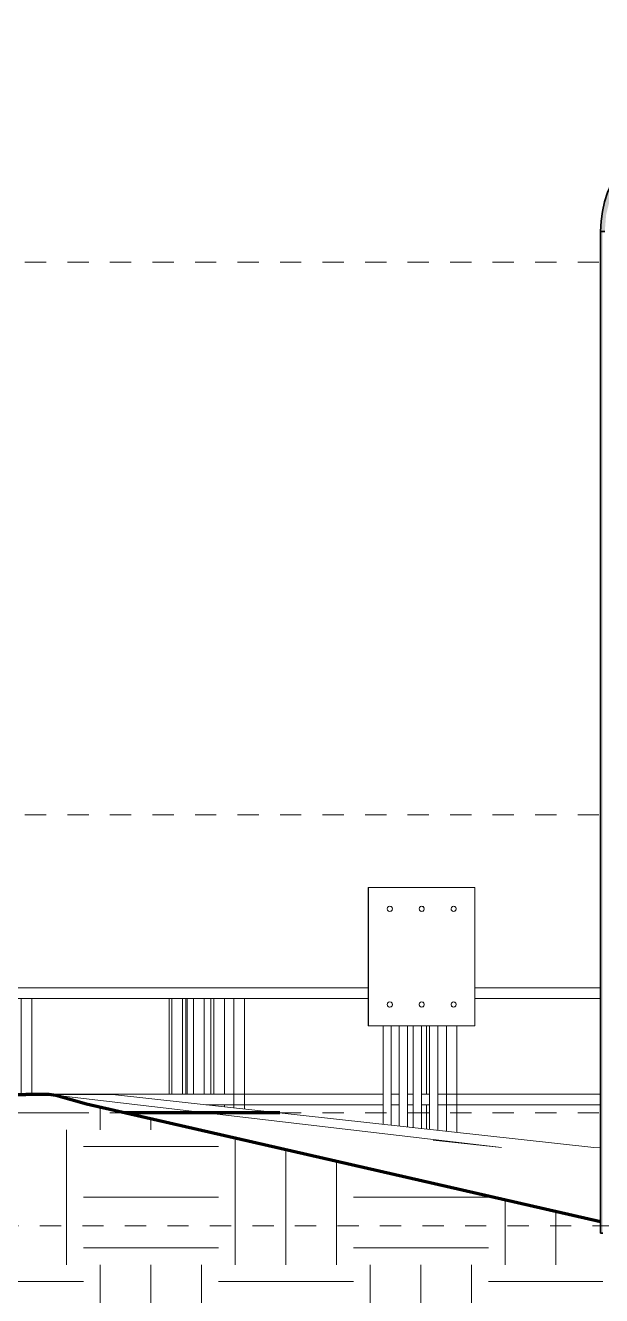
# Model space of a CAD drawing. Header units: metres. Extents: x 3 to 183, y -124 to 10.
# Drawn here: x 166.75 to 169.46, y -0.86 to 5.11 of the extents above; entities that cross this region are included whole.
import ezdxf

# ---------------------------------------------------------------- set-up
doc = ezdxf.new("R2010")
doc.units = ezdxf.units.M
doc.linetypes.add('Centre', pattern=[0.03175, 0.00635, -0.00475, 0.0159, -0.00475])
for name, color, linetype, lineweight in [('A-FLOR-HRAL', 7, 'Continuous', 9), ('A-FLOR-LEVL', 7, 'Continuous', 9), ('A-ROOF', 7, 'Continuous', 9), ('C-TOPO', 7, 'Continuous', 9), ('C-TOPO-MAJR', 7, 'Continuous', 70), ('E-ELEC-EQPM', 7, 'Continuous', 9), ('E-POWR-CNDT', 7, 'Continuous', 9), ('I-WALL', 7, 'Continuous', 9)]:
    doc.layers.add(name, color=color, linetype=linetype, lineweight=lineweight)
pattern_1 = [(0, (0.0162, 0), (0.635, 0.635), [0.635, -0.635]), (0, (0.0162, 0.2381), (0.635, 0.635), [0.635, -0.635]), (0, (0.0162, 0.47625), (0.635, 0.635), [0.635, -0.635]), (90, (0.09555, 0.5556), (-0.635, 0.635), [0.635, -0.635]), (90, (0.3337, 0.5556), (-0.635, 0.635), [0.635, -0.635]), (90, (0.5718, 0.5556), (-0.635, 0.635), [0.635, -0.635])]

# ---------------------------------------------------------------- blocks, each defined once
blk = doc.blocks.new('YADRAN_LASQUEMAS_ARQ_MO_000_SITIO_rvt-4-Elevación 03')
at = {"layer": 'C-TOPO', "true_color": 0xaaaaaa}
h = blk.add_hatch(dxfattribs=at)
h.set_pattern_fill('FP_102', color=253, style=0, pattern_type=2)
h.set_pattern_definition(pattern_1)
h.paths.add_polyline_path([(86.7439, -1.6982), (89.2152, -1.6982), (89.2152, 0.087), (83.9064, 0.087), (83.9064, -1.6982), (86.657, -1.6982)])
h = blk.add_hatch(dxfattribs=at)
h.set_pattern_fill('FP_102', color=253, style=0, pattern_type=2)
h.set_pattern_definition(pattern_1)
h.paths.add_polyline_path([(89.2152, -1.6982), (91.9287, -1.6982), (91.9287, -0.565), (91.9187, -0.565), (91.9187, -0.5121), (89.5011, 0.0417), (89.3502, 0.0835), (89.3236, 0.087), (89.2152, 0.087), (89.2152, -1.6276)])
at = {"layer": 'C-TOPO', "color": 253, "lineweight": 70, "true_color": 0xaaaaaa}
for p, q in [((88.6235, 0.087), (89.2152, 0.087)), ((89.3236, 0.087), (89.2152, 0.087)), ((89.3563, 0.0827), (89.3236, 0.087)), ((89.5011, 0.0417), (89.3563, 0.0827)), ((91.9187, -0.5121), (89.5011, 0.0417))]:
    blk.add_line(p, q, dxfattribs=at)
at = {"layer": 'C-TOPO', "color": 253, "true_color": 0xaaaaaa}
for p, q in [((88.6235, 0.087), (89.2152, 0.087)), ((89.3236, 0.087), (89.2152, 0.087)), ((89.327, 0.087), (89.3216, 0.087)), ((89.3563, 0.0827), (89.3236, 0.087)), ((89.327, 0.087), (89.3236, 0.087)), ((91.4524, -0.163), (89.327, 0.087)), ((89.3563, 0.0827), (89.327, 0.087)), ((89.327, 0.087), (89.6228, 0.087)), ((89.3563, 0.0827), (89.5011, 0.0417)), ((89.6228, 0.087), (89.6203, 0.087)), ((91.8869, -0.163), (89.6228, 0.087)), ((89.4475, 0.0556), (89.5011, 0.0417)), ((89.5011, 0.0417), (91.9187, -0.5121)), ((91.4524, -0.163), (91.1312, -0.1271)), ((91.9187, -0.1645), (91.8869, -0.163))]:
    blk.add_line(p, q, dxfattribs=at)
at = {"layer": 'C-TOPO-MAJR', "color": 253, "true_color": 0xaaaaaa}
for p, q in [((89.9601, 0), (89.6831, 0)), ((90.0665, 0), (89.9601, 0))]:
    blk.add_line(p, q, dxfattribs=at)
at = {"layer": 'C-TOPO-MAJR', "color": 253, "true_color": 0xaaaaaa, "flags": 128}
blk.add_lwpolyline([(90.4106, 0), (90.2594, 0), (90.0665, 0)], dxfattribs=at)
blk = doc.blocks.new('YADRAN_LASQUEMAS_ARQ_MO_006_E02_rvt-4-Elevación 03')
at = {"layer": 'A-ROOF', "true_color": 0x9a9a9a}
blk.add_hatch(color=253, dxfattribs=at).paths.add_polyline_path([(91.9239, 4.1451), (91.9387, 4.1451), (91.9449, 4.2233), (91.9652, 4.3038), (91.9937, 4.3719), (92.035, 4.4385), (92.0919, 4.5025), (92.1464, 4.5483), (92.2195, 4.591), (92.2883, 4.6182), (92.363, 4.6352), (99.2254, 5.6279), (99.2254, 5.6482), (92.3601, 4.655), (92.2883, 4.6393), (92.2137, 4.6104), (92.1551, 4.5783), (92.0963, 4.5343), (92.0434, 4.4809), (92.0004, 4.4235), (91.9634, 4.3541), (91.9395, 4.2901), (91.9239, 4.2183), (91.9187, 4.1451)])
at = {"layer": 'I-WALL', "true_color": 0x9a9a9a}
h = blk.add_hatch(color=253, dxfattribs=at)
h.paths.add_polyline_path([(91.9187, -0.565), (91.9287, -0.565), (91.9287, -0.5144), (91.9187, -0.5121), (91.9187, -0.5246)])
h.paths.add_polyline_path([(91.9287, -0.5144), (91.9287, 4.1451), (91.9187, 4.1451), (91.9187, -0.5121), (91.9211, -0.5126)])
at = {"layer": 'A-ROOF', "lineweight": 35}
blk.add_line((91.9187, 4.1451), (91.9387, 4.1451), dxfattribs=at)
blk.add_arc((92.4339, 4.1451), 0.5152, 98.23181, 180, dxfattribs=at)
at = {"layer": 'I-WALL', "lineweight": 35}
for p, q in [((91.9187, 4.1451), (91.9187, -0.565)), ((91.9287, 4.1451), (91.9187, 4.1451)), ((91.9187, -0.565), (91.9287, -0.565))]:
    blk.add_line(p, q, dxfattribs=at)
blk = doc.blocks.new('Railing - 2_-V485-Elevación 03')
at = {"layer": 'A-FLOR-HRAL'}
for p, q in [((91.1934, 0.41), (91.1934, 0.0637)), ((91.2434, -0.092), (91.2434, 0.41)), ((91.1934, 0.0635), (91.1934, -0.0864))]:
    blk.add_line(p, q, dxfattribs=at)
blk = doc.blocks.new('Railing - 2_-V486-Elevación 03')
at = {"layer": 'A-FLOR-HRAL'}
for p, q in [((90.1934, 0.5385), (90.1934, 0.0637)), ((90.1934, 0.5385), (90.2186, 0.5385)), ((90.2186, 0.5385), (90.2434, 0.5385)), ((90.2434, 0.0185), (90.2434, 0.5385)), ((90.1934, 0.0635), (90.1934, 0.024))]:
    blk.add_line(p, q, dxfattribs=at)
blk = doc.blocks.new('Railing - 2_-V487-Elevación 03')
at = {"layer": 'A-FLOR-HRAL'}
for p, q in [((89.1934, 0.5385), (89.1934, 0.087)), ((89.1934, 0.5385), (89.2186, 0.5385)), ((89.2186, 0.5385), (89.2434, 0.5385)), ((89.2434, 0.087), (89.2434, 0.5385))]:
    blk.add_line(p, q, dxfattribs=at)
blk = doc.blocks.new('Railing - Railing-2142795-Elevación 03')
at = {"layer": 'A-FLOR-HRAL'}
for p, q in [((90.8259, 0.5885), (78.9168, 0.5885)), ((78.9168, 0.5385), (90.8259, 0.5385)), ((91.9187, 0.5885), (91.3277, 0.5885)), ((91.3277, 0.5385), (91.9187, 0.5385)), ((90.896, 0.0885), (83.6557, 0.0885)), ((90.9719, 0.0885), (90.934, 0.0885)), ((91.0377, 0.0885), (91.0099, 0.0885)), ((91.1148, 0.0885), (91.0758, 0.0885)), ((91.9187, 0.0885), (91.1528, 0.0885)), ((90.0617, 0.0385), (90.896, 0.0385)), ((90.934, 0.0385), (90.9719, 0.0385)), ((91.0099, 0.0385), (91.0377, 0.0385)), ((91.0758, 0.0385), (91.1148, 0.0385)), ((91.1528, 0.0385), (91.9187, 0.0385))]:
    blk.add_line(p, q, dxfattribs=at)
for name in ['Railing - 2_-V487-Elevación 03', 'Railing - 2_-V486-Elevación 03', 'Railing - 2_-V485-Elevación 03']:
    blk.add_blockref(name, (0, 0))
blk = doc.blocks.new('Railing - 2_-V517-Elevación 03')
at = {"layer": 'A-FLOR-HRAL'}
for p, q in [((90.1004, 0.5385), (90.1004, 0.0884)), ((90.1504, 0.0884), (90.1504, 0.5385)), ((90.1004, 0.0387), (90.1004, 0.0343)), ((90.1504, 0.0287), (90.1504, 0.0387))]:
    blk.add_line(p, q, dxfattribs=at)
blk = doc.blocks.new('Railing - 2_-V518-Elevación 03')
at = {"layer": 'A-FLOR-HRAL'}
for p, q in [((91.1004, 0.41), (91.1004, 0.0884)), ((91.1004, 0.0386), (91.1004, -0.0762))]:
    blk.add_line(p, q, dxfattribs=at)
blk = doc.blocks.new('Railing - 2_-V519-Elevación 03')
at = {"layer": 'A-FLOR-HRAL'}
for p, q in [((92.1504, 0.463), (92.1504, 0.5149)), ((92.1504, 0.2259), (92.1504, 0.413)), ((92.1504, -0.231), (92.1504, -0.1335))]:
    blk.add_line(p, q, dxfattribs=at)
blk = doc.blocks.new('Railing - 2_-V520-Elevación 03')
at = {"layer": 'A-FLOR-HRAL'}
blk.add_line((89.89, 0.5385), (89.89, 0.0884), dxfattribs=at)
blk = doc.blocks.new('Railing - Railing-2142996-Elevación 03')
for name in ['Railing - 2_-V520-Elevación 03', 'Railing - 2_-V517-Elevación 03', 'Railing - 2_-V519-Elevación 03', 'Railing - 2_-V518-Elevación 03']:
    blk.add_blockref(name, (0, 0))
blk = doc.blocks.new('Railing - 2_-V521-Elevación 03')
at = {"layer": 'A-FLOR-HRAL'}
blk.add_line((89.9682, 0.0885), (89.9682, 0.5385), dxfattribs=at)
blk = doc.blocks.new('Railing - 2_-V522-Elevación 03')
at = {"layer": 'A-FLOR-HRAL'}
blk.add_line((89.9738, 0.0885), (89.9738, 0.5385), dxfattribs=at)
blk = doc.blocks.new('Railing - 2_-V523-Elevación 03')
at = {"layer": 'A-FLOR-HRAL'}
for p, q in [((89.9029, 0.5385), (89.9029, 0.0884)), ((89.9529, 0.0884), (89.9529, 0.5385))]:
    blk.add_line(p, q, dxfattribs=at)
blk = doc.blocks.new('Railing - Railing-2143150-Elevación 03')
for name in ['Railing - 2_-V523-Elevación 03', 'Railing - 2_-V521-Elevación 03', 'Railing - 2_-V522-Elevación 03']:
    blk.add_blockref(name, (0, 0))
blk = doc.blocks.new('Railing - 2_-V524-Elevación 03')
at = {"layer": 'A-FLOR-HRAL'}
blk.add_line((84.162, 0.5385), (84.162, 0.0885), dxfattribs=at)
blk = doc.blocks.new('Railing - 2_-V525-Elevación 03')
at = {"layer": 'A-FLOR-HRAL'}
blk.add_line((85.1611, 0.5385), (85.1611, 0.0885), dxfattribs=at)
blk = doc.blocks.new('Railing - 2_-V526-Elevación 03')
at = {"layer": 'A-FLOR-HRAL'}
blk.add_line((86.1601, 0.5385), (86.1601, 0.0885), dxfattribs=at)
blk = doc.blocks.new('Railing - 2_-V527-Elevación 03')
at = {"layer": 'A-FLOR-HRAL'}
blk.add_line((87.1591, 0.5385), (87.1591, 0.0885), dxfattribs=at)
blk = doc.blocks.new('Railing - 2_-V528-Elevación 03')
at = {"layer": 'A-FLOR-HRAL'}
blk.add_line((88.1582, 0.5385), (88.1582, 0.0885), dxfattribs=at)
blk = doc.blocks.new('Railing - 2_-V529-Elevación 03')
at = {"layer": 'A-FLOR-HRAL'}
blk.add_line((89.1572, 0.5385), (89.1572, 0.0883), dxfattribs=at)
blk = doc.blocks.new('Railing - 2_-V530-Elevación 03')
at = {"layer": 'A-FLOR-HRAL'}
for p, q in [((90.0848, 0.5385), (90.0848, 0.0885)), ((90.0848, 0.0385), (90.0848, 0.036))]:
    blk.add_line(p, q, dxfattribs=at)
blk = doc.blocks.new('Railing - 2_-V531-Elevación 03')
at = {"layer": 'A-FLOR-HRAL'}
for p, q in [((90.0043, 0.5385), (90.0043, 0.0885)), ((90.0543, 0.0885), (90.0543, 0.5385))]:
    blk.add_line(p, q, dxfattribs=at)
blk = doc.blocks.new('Railing - 2_-V532-Elevación 03')
at = {"layer": 'A-FLOR-HRAL'}
blk.add_line((84.0092, 0.0885), (84.0092, 0.5385), dxfattribs=at)
blk = doc.blocks.new('Railing - 2_-V533-Elevación 03')
at = {"layer": 'A-FLOR-HRAL'}
blk.add_line((89.9749, 0.0885), (89.9749, 0.5385), dxfattribs=at)
blk = doc.blocks.new('Railing - Railing-2143168-Elevación 03')
for name in ['Railing - 2_-V532-Elevación 03', 'Railing - 2_-V524-Elevación 03', 'Railing - 2_-V525-Elevación 03', 'Railing - 2_-V526-Elevación 03', 'Railing - 2_-V527-Elevación 03', 'Railing - 2_-V528-Elevación 03', 'Railing - 2_-V529-Elevación 03', 'Railing - 2_-V533-Elevación 03', 'Railing - 2_-V531-Elevación 03', 'Railing - 2_-V530-Elevación 03']:
    blk.add_blockref(name, (0, 0))
blk = doc.blocks.new('M_Tablero con botones - 250x500x650-2182677-Elevación 03')
at = {"layer": 'E-ELEC-EQPM'}
for p, q in [((90.8259, 0.41), (90.8259, 1.06)), ((90.8259, 1.06), (90.8277, 1.06)), ((91.3277, 1.06), (90.8277, 1.06)), ((90.8277, 1.06), (90.8277, 0.41)), ((91.3277, 0.41), (91.3277, 1.06)), ((90.9277, 0.972), (90.9277, 0.972)), ((91.0777, 0.972), (91.0777, 0.972)), ((91.2277, 0.972), (91.2277, 0.972)), ((90.9277, 0.948), (90.9277, 0.948)), ((91.0777, 0.948), (91.0777, 0.948)), ((91.2277, 0.948), (91.2277, 0.948)), ((90.9277, 0.522), (90.9277, 0.522)), ((90.9277, 0.498), (90.9277, 0.498)), ((91.0777, 0.522), (91.0777, 0.522)), ((91.0777, 0.498), (91.0777, 0.498)), ((91.2277, 0.522), (91.2277, 0.522)), ((91.2277, 0.498), (91.2277, 0.498)), ((90.8259, 0.41), (90.8277, 0.41)), ((90.8277, 0.41), (91.3277, 0.41))]:
    blk.add_line(p, q, dxfattribs=at)
for centre, start_param, end_param in [((90.9277, 0.96), 4.712389, 7.853982), ((90.9277, 0.96), 0.523599, 1.570796), ((90.9277, 0.96), 1.570796, 4.712389), ((90.9277, 0.96), 4.974188, 6.021386), ((90.9277, 0.96), 4.18879, 4.712389), ((91.0777, 0.96), 4.712389, 7.853982), ((91.0777, 0.96), 0.523599, 1.570796), ((91.0777, 0.96), 1.570796, 4.712389), ((91.0777, 0.96), 1.570796, 3.141593), ((91.0777, 0.96), 4.974188, 6.021386), ((91.0777, 0.96), 4.18879, 4.712389), ((91.2277, 0.96), 4.712389, 7.853982), ((91.2277, 0.96), 1.570796, 4.712389), ((91.2277, 0.96), 1.570796, 3.141593), ((91.2277, 0.96), 0.523599, 1.047198), ((91.2277, 0.96), 5.497787, 6.021386), ((91.2277, 0.96), 3.403392, 4.45059), ((91.2277, 0.96), 4.712389, 5.235988), ((90.9277, 0.96), 2.094395, 3.141593), ((90.9277, 0.96), 3.403392, 3.926991), ((91.0777, 0.96), 3.403392, 3.926991), ((90.9277, 0.51), 4.712389, 7.853982), ((90.9277, 0.51), 1.570796, 4.712389), ((90.9277, 0.51), 0.785398, 1.308997), ((90.9277, 0.51), 1.832596, 2.356194), ((90.9277, 0.51), 5.759587, 6.806784), ((90.9277, 0.51), 2.617994, 4.18879), ((90.9277, 0.51), 4.712389, 5.497787), ((90.9277, 0.51), 4.45059, 4.712389), ((91.0777, 0.51), 4.712389, 7.853982), ((91.0777, 0.51), 1.570796, 4.712389), ((91.0777, 0.51), 0.785398, 1.308997), ((91.0777, 0.51), 1.832596, 2.879793), ((91.0777, 0.51), 5.284913, 6.283185), ((91.0777, 0.51), 3.141593, 4.139865), ((91.0777, 0.51), 4.712389, 4.974188), ((91.0777, 0.51), 4.45059, 4.712389), ((91.2277, 0.51), 4.712389, 7.853982), ((91.2277, 0.51), 1.570796, 4.712389), ((91.2277, 0.51), 1.570796, 2.094395), ((91.2277, 0.51), 0.785398, 1.308997), ((91.2277, 0.51), 2.196755, 2.617994), ((91.2277, 0.51), 6.021386, 6.544985), ((91.2277, 0.51), 3.141593, 3.665191), ((91.2277, 0.51), 5.235988, 5.759587), ((91.2277, 0.51), 3.926991, 4.712389), ((91.2277, 0.51), 4.712389, 4.974188)]:
    blk.add_ellipse(centre, major_axis=(0, 0.012), ratio=0.999974, start_param=start_param, end_param=end_param, dxfattribs=at)

msp = doc.modelspace()

# ---------------------------------------------------------------- linework, layer by layer
at = {"layer": 'A-FLOR-LEVL', "color": 253, "linetype": 'Centre', "true_color": 0xaaaaaa}
for p, q in [((152.9469, 4), (180.3032, 4)), ((152.9469, 1.4024), (180.3032, 1.4024)), ((152.9469, 0), (180.3032, 0)), ((154.2169, -0.5305), (179.0332, -0.5305))]:
    msp.add_line(p, q, dxfattribs=at)
at = {"layer": 'E-POWR-CNDT'}
for p, q in [((168.4315, 0.41), (168.4315, -0.0536)), ((168.4699, -0.0578), (168.4699, 0.41)), ((168.5074, 0.41), (168.5074, -0.062)), ((168.5458, -0.0662), (168.5458, 0.41)), ((168.5733, 0.41), (168.5733, -0.0692)), ((168.6116, -0.0735), (168.6116, 0.41)), ((168.6503, 0.41), (168.6503, -0.0777)), ((168.6887, -0.082), (168.6887, 0.41))]:
    msp.add_line(p, q, dxfattribs=at)

# ---------------------------------------------------------------- block references
at = {"lineweight": 5}
for name in ['YADRAN_LASQUEMAS_ARQ_MO_006_E02_rvt-4-Elevación 03', 'YADRAN_LASQUEMAS_ARQ_MO_000_SITIO_rvt-4-Elevación 03']:
    msp.add_blockref(name, (77.5357, 0), dxfattribs=at)
at = {"layer": 'A-FLOR-HRAL'}
for name in ['Railing - Railing-2142795-Elevación 03', 'Railing - Railing-2143168-Elevación 03', 'Railing - Railing-2142996-Elevación 03', 'Railing - Railing-2143150-Elevación 03']:
    msp.add_blockref(name, (77.5357, 0), dxfattribs=at)
at = {"layer": 'E-ELEC-EQPM'}
msp.add_blockref('M_Tablero con botones - 250x500x650-2182677-Elevación 03', (77.5357, 0), dxfattribs=at)

doc.saveas('drawing.dxf')
